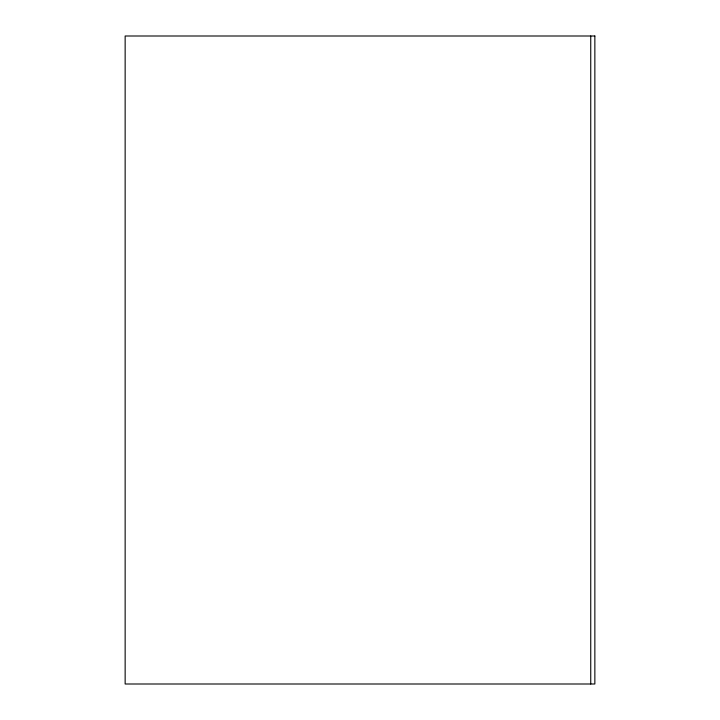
<?xml version="1.0" encoding="UTF-8"?>
<svg xmlns="http://www.w3.org/2000/svg" width="720" height="720" viewBox="0 0 720 720"><rect width="100%" height="100%" fill="white"/><g stroke="black" fill="none" stroke-linecap="round" stroke-linejoin="round"><path stroke-width="1.08" d="M590.742 36L590.742 684M594.855 36L125.145 36L125.145 684L594.855 684L594.855 36"/></g></svg>
